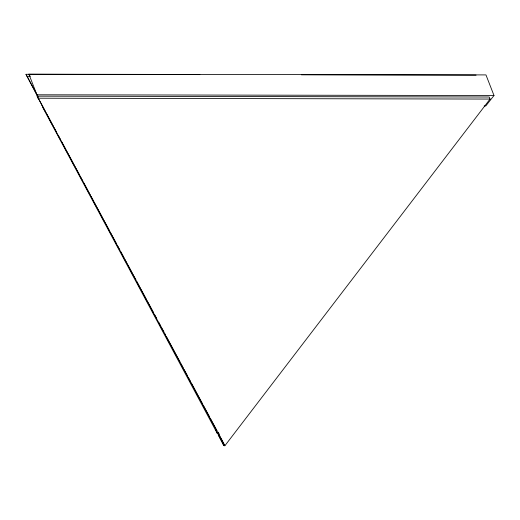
<?xml version="1.0" encoding="UTF-8"?>
<svg xmlns="http://www.w3.org/2000/svg" width="520" height="520" viewBox="0 0 520 520"><rect width="100%" height="100%" fill="white"/><g stroke="black" fill="none" stroke-linecap="round" stroke-linejoin="round"><path stroke-width="0.78" d="M224.822 445.809L490.048 99.06L489.249 97.006L37.148 96.155L224.822 445.809L220.942 438.029M42.068 105.359L43.218 108.303L217.302 433.446L218.29 432.159M219.232 433.751L218.244 435.038L223.775 445.367L222.053 440.954L223.802 445.334L217.38 432.829M38.116 96.766L36.933 94.796L28.899 74.191L485.966 74.913L494 95.517L485.784 105.95L484.166 105.944M37.557 96.356L26 74.295L199.856 74.62M301.405 74.809L476.073 75.14M26.806 76.356L30.056 76.362M36.933 94.796L494 95.517M37.947 98.209L490.048 99.06M28.899 74.191L30.082 76.154M26 74.295L26.767 75.719M27.534 77.148L34.066 89.291M34.834 90.721L37.135 95.004M37.148 96.155L45.988 112.599M46.755 114.036L53.294 126.191M54.061 127.621L56.368 131.911M58.292 135.493L60.6 139.782M61.367 141.213L65.215 148.363M65.982 149.792L79.827 175.546M80.594 176.975L82.901 181.266M83.668 182.696L87.133 189.131M87.9 190.561L90.207 194.85M90.974 196.287L93.281 200.577M94.055 202.007L102.128 217.029M102.895 218.458L109.434 230.614M110.201 232.044L116.74 244.205M117.507 245.635L119.815 249.925M120.581 251.355L124.046 257.797M124.813 259.226L127.121 263.517M127.888 264.947L135.967 279.968M136.734 281.398L146.347 299.28M147.115 300.709L153.654 312.865M154.421 314.294L156.728 318.591M158.652 322.166L160.959 326.456M161.727 327.886L164.034 332.176M164.801 333.606L165.575 335.036M166.341 336.466L180.186 362.219M180.953 363.649L183.261 367.939M184.028 369.369L187.493 375.804M188.26 377.234L190.567 381.531M191.334 382.96L202.488 403.702M203.255 405.132L209.794 417.287M210.561 418.717L217.1 430.879M217.867 432.309L220.175 436.599M215.865 429.767L217.302 433.446"/></g></svg>
